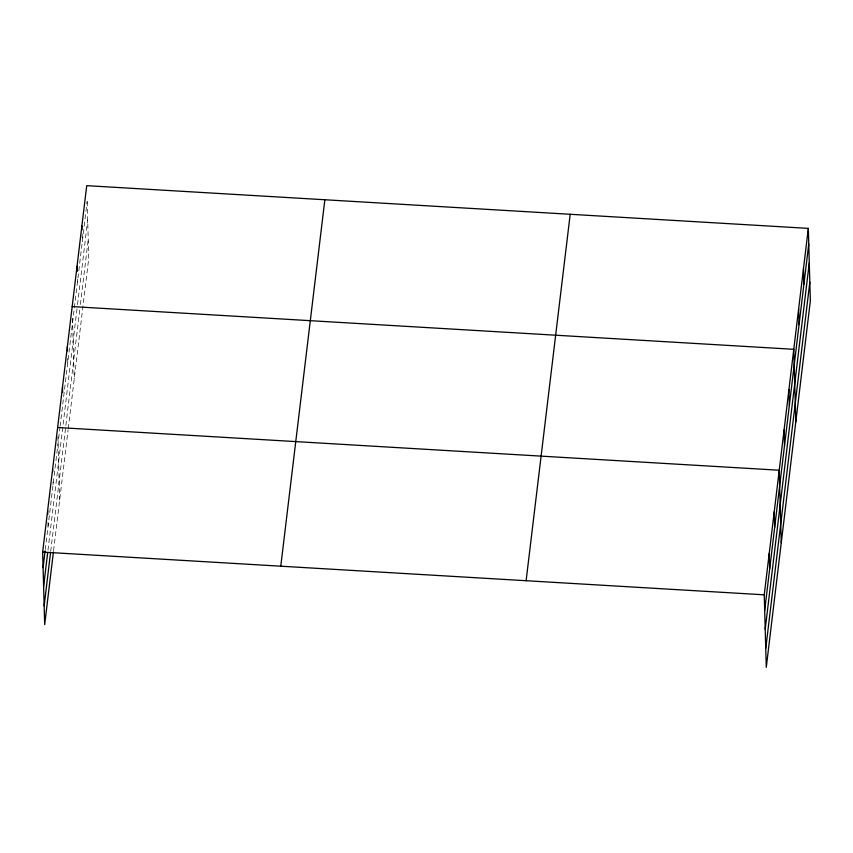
<?xml version="1.0" encoding="UTF-8"?>
<svg xmlns="http://www.w3.org/2000/svg" width="853" height="853" viewBox="0 0 853 853"><rect width="100%" height="100%" fill="white"/><g stroke="black" fill="none" stroke-linecap="round" stroke-linejoin="round"><path stroke-width="0.64" stroke-dasharray="4.26 3.2" d="M45.273 549.535L59.955 427.513M60.105 426.212L87.166 201.276M47.981 550.153L77.367 305.875M77.527 304.574L87.688 220.053M50.711 551.326L79.787 309.618M80.417 304.414L88.232 239.405M53.579 550.643L68.112 429.816M68.272 428.515L88.755 258.182L87.091 198.674M82.101 233.775L82.314 241.58M77.399 279.283L77.474 281.885M72.516 318.297L74.211 379.105M67.664 358.601L67.771 362.504M57.897 436.608L59.667 500.029M53.003 482.041L53.078 484.643M47.971 522.271L48.077 526.173"/><path stroke-width="1.28" d="M53.419 551.944L44.676 624.62L42.65 552.094L86.729 185.655L808.324 228.38L810.35 300.906L766.271 667.345L764.245 594.818L808.324 228.38M43.087 567.703L45.113 550.835M43.61 586.491L47.672 552.744M44.153 605.833L50.551 552.627M280.776 566.189L324.854 199.762M526.12 580.712L570.199 214.284M764.683 610.428L808.761 243.99M765.205 629.205L809.284 262.777M765.749 648.557L809.828 282.13M72.185 306.579L793.78 349.303L795.806 421.83M57.641 427.502L779.226 470.227L781.252 542.753M42.65 552.094L764.245 594.818M803.473 268.684L803.91 284.305M798.621 308.999L799.058 324.609M788.929 389.608L789.366 405.228M784.078 429.923L784.515 445.533M774.236 511.757L774.673 527.367M769.235 553.288L769.673 568.898M81.888 225.97L81.995 229.873M77.037 266.275L77.175 271.478M67.334 346.894L67.44 350.796M62.482 387.198L62.632 392.401M52.641 469.033L52.715 471.634M47.651 510.563L47.757 514.466"/></g></svg>
